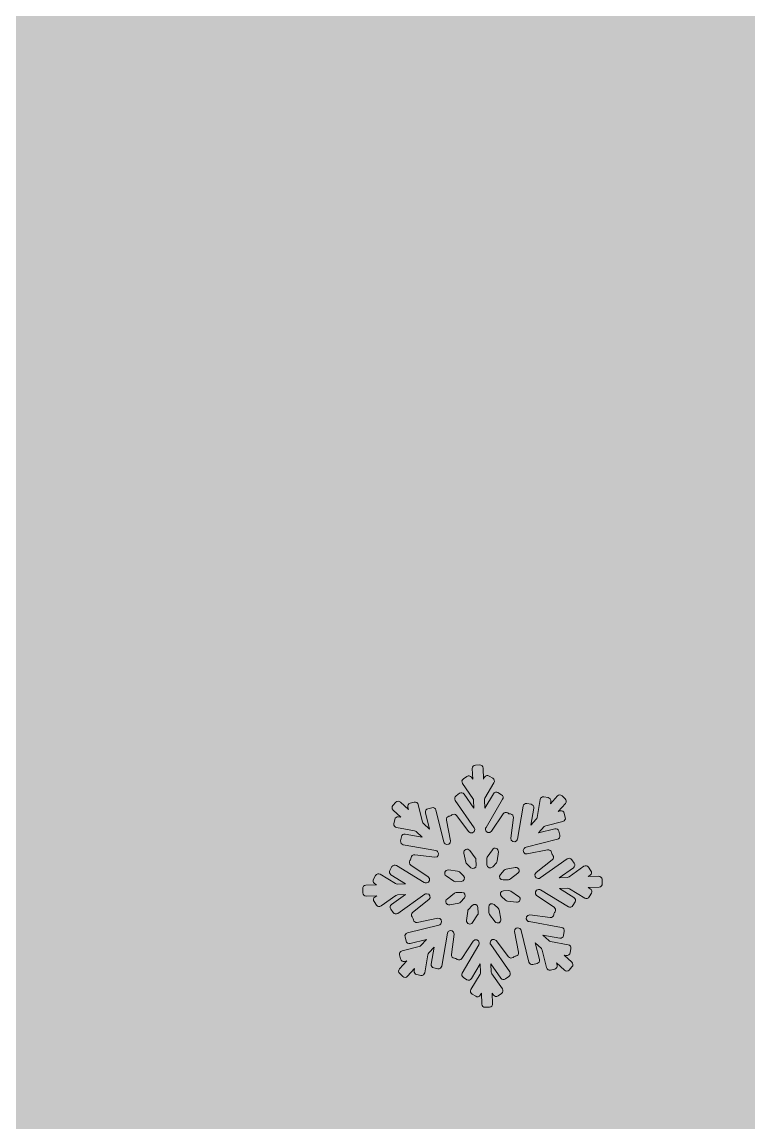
# Model space of a CAD drawing. Header units: millimetres. Extents: x -4 to 167, y -109 to -9.
# Drawn here: x 130.74 to 139.22, y -85.09 to -72.25 of the extents above; entities that cross this region are included whole.
import ezdxf

# ---------------------------------------------------------------- set-up
doc = ezdxf.new("R2010")
doc.units = ezdxf.units.MM
doc.header["$MEASUREMENT"] = 0
doc.layers.add('engraving', color=7, linetype='Continuous')
doc.layers.add('Layer 1', color=7, linetype='Continuous')

msp = doc.modelspace()

# ---------------------------------------------------------------- hatches: boundary and pattern name
at = {"layer": 'Layer 1'}
h = msp.add_hatch(color=2, dxfattribs=at)
h.dxf.hatch_style = 2
edge = h.paths.add_edge_path()
edge.add_spline(control_points=[(146.887, -66.068), (146.887, -66.068), (167.205, -23.551), (167.205, -23.551), (167.205, -23.551), (141.25, -23.551), (141.25, -23.551), (141.25, -23.551), (141.174, -23.707), (141.174, -23.707), (141.174, -23.707), (138.734, -23.707), (138.734, -23.707), (138.213, -21.726), (136.475, -20.226), (134.374, -20.066), (135.879, -18.951), (136.859, -17.167), (136.859, -15.151), (136.859, -11.77), (134.118, -9.03), (130.738, -9.03), (127.358, -9.03), (124.617, -11.77), (124.617, -15.151), (124.617, -17.167), (125.597, -18.951), (127.102, -20.066), (125.001, -20.226), (123.263, -21.726), (122.742, -23.707), (122.742, -23.707), (120.305, -23.707), (120.305, -23.707), (120.305, -23.707), (120.227, -23.551), (120.227, -23.551), (120.227, -23.551), (94.271, -23.551), (94.271, -23.551), (97.56, -30.598), (100.945, -37.685), (104.43, -44.809), (107.913, -51.935), (111.301, -59.021), (114.59, -66.068), (114.59, -66.068), (94.271, -108.7), (94.271, -108.7), (94.271, -108.7), (120.697, -108.7), (120.697, -108.7), (120.697, -108.7), (130.797, -87.796), (130.797, -87.796), (130.797, -87.796), (141.837, -108.7), (141.837, -108.7), (141.837, -108.7), (167.205, -108.7), (167.205, -108.7), (163.917, -101.653), (160.53, -94.569), (157.047, -87.442), (153.561, -80.319), (150.175, -73.192), (146.887, -66.068)], knot_values=[0, 0, 0, 0, 1, 1, 1, 2, 2, 2, 3, 3, 3, 4, 4, 4, 5, 5, 5, 6, 6, 6, 7, 7, 7, 8, 8, 8, 9, 9, 9, 10, 10, 10, 11, 11, 11, 12, 12, 12, 13, 13, 13, 14, 14, 14, 15, 15, 15, 16, 16, 16, 17, 17, 17, 18, 18, 18, 19, 19, 19, 20, 20, 20, 21, 21, 21, 22, 22, 22, 22], degree=3, periodic=1)
edge = h.paths.add_edge_path()
edge.add_spline(control_points=[(126.931, -15.151), (126.931, -13.051), (128.639, -11.343), (130.738, -11.343), (132.837, -11.343), (134.545, -13.051), (134.545, -15.151), (134.545, -17.25), (132.837, -18.958), (130.738, -18.958), (128.639, -18.958), (126.931, -17.25), (126.931, -15.151)], knot_values=[0, 0, 0, 0, 1, 1, 1, 2, 2, 2, 3, 3, 3, 4, 4, 4, 4], degree=3, periodic=1)
h.paths.add_polyline_path([(121.805, -26.707), (139.724, -26.707), (130.914, -44.928)])

# ---------------------------------------------------------------- linework, layer by layer
at = {"layer": 'engraving', "lineweight": 0}
for points, knots in [([(137.506, -82.257), (137.505, -82.236), (137.487, -82.22), (137.466, -82.22), (137.466, -82.22), (137.344, -82.225), (137.344, -82.225), (137.344, -82.225), (137.367, -82.209), (137.367, -82.209), (137.384, -82.197), (137.388, -82.173), (137.376, -82.156), (137.376, -82.156), (137.348, -82.115), (137.348, -82.115), (137.336, -82.097), (137.312, -82.093), (137.294, -82.105), (137.294, -82.105), (137.121, -82.228), (137.121, -82.228), (137.115, -82.232), (137.108, -82.234), (137.1, -82.235), (137.1, -82.235), (137.007, -82.238), (137.007, -82.238), (137.007, -82.238), (137.172, -82.122), (137.172, -82.122), (137.189, -82.11), (137.193, -82.086), (137.181, -82.069), (137.181, -82.069), (137.153, -82.028), (137.153, -82.028), (137.141, -82.01), (137.116, -82.006), (137.099, -82.018), (137.099, -82.018), (136.784, -82.241), (136.784, -82.241), (136.778, -82.245), (136.771, -82.247), (136.763, -82.248), (136.763, -82.248), (136.761, -82.248), (136.761, -82.248), (136.724, -82.249), (136.707, -82.202), (136.736, -82.179), (136.736, -82.179), (136.925, -82.03), (136.925, -82.03), (136.942, -82.017), (136.945, -81.993), (136.932, -81.977), (136.932, -81.977), (136.926, -81.969), (136.926, -81.969), (136.922, -81.964), (136.92, -81.959), (136.919, -81.953), (136.919, -81.953), (136.917, -81.943), (136.917, -81.943), (136.913, -81.922), (136.892, -81.909), (136.871, -81.913), (136.871, -81.913), (136.633, -81.961), (136.633, -81.961), (136.597, -81.968), (136.572, -81.925), (136.597, -81.897), (136.597, -81.897), (136.601, -81.893), (136.601, -81.893), (136.606, -81.887), (136.613, -81.883), (136.62, -81.881), (136.62, -81.881), (136.986, -81.79), (136.986, -81.79), (137.006, -81.785), (137.019, -81.764), (137.014, -81.743), (137.014, -81.743), (137.002, -81.695), (137.002, -81.695), (136.997, -81.674), (136.976, -81.661), (136.955, -81.667), (136.955, -81.667), (136.764, -81.715), (136.764, -81.715), (136.764, -81.715), (136.83, -81.642), (136.83, -81.642), (136.835, -81.637), (136.841, -81.633), (136.849, -81.631), (136.849, -81.631), (137.049, -81.581), (137.049, -81.581), (137.07, -81.575), (137.082, -81.555), (137.077, -81.534), (137.077, -81.534), (137.065, -81.486), (137.065, -81.486), (137.06, -81.465), (137.039, -81.452), (137.018, -81.458), (137.018, -81.458), (136.992, -81.464), (136.992, -81.464), (136.992, -81.464), (137.078, -81.37), (137.078, -81.37), (137.092, -81.354), (137.091, -81.33), (137.076, -81.316), (137.076, -81.316), (137.04, -81.282), (137.04, -81.282), (137.024, -81.267), (137, -81.268), (136.985, -81.284), (136.985, -81.284), (136.903, -81.374), (136.903, -81.374), (136.903, -81.374), (136.908, -81.347), (136.908, -81.347), (136.911, -81.326), (136.897, -81.307), (136.877, -81.303), (136.877, -81.303), (136.828, -81.294), (136.828, -81.294), (136.807, -81.29), (136.787, -81.304), (136.784, -81.325), (136.784, -81.325), (136.747, -81.536), (136.747, -81.536), (136.746, -81.544), (136.742, -81.55), (136.737, -81.556), (136.737, -81.556), (136.674, -81.625), (136.674, -81.625), (136.674, -81.625), (136.709, -81.425), (136.709, -81.425), (136.713, -81.404), (136.699, -81.384), (136.678, -81.381), (136.678, -81.381), (136.63, -81.372), (136.63, -81.372), (136.609, -81.368), (136.589, -81.382), (136.585, -81.403), (136.585, -81.403), (136.518, -81.787), (136.518, -81.787), (136.517, -81.794), (136.514, -81.801), (136.509, -81.806), (136.509, -81.806), (136.509, -81.806), (136.509, -81.806), (136.483, -81.834), (136.438, -81.813), (136.442, -81.776), (136.442, -81.776), (136.471, -81.537), (136.471, -81.537), (136.474, -81.516), (136.459, -81.497), (136.438, -81.494), (136.438, -81.494), (136.429, -81.493), (136.429, -81.493), (136.423, -81.492), (136.417, -81.49), (136.412, -81.486), (136.412, -81.486), (136.405, -81.481), (136.405, -81.481), (136.387, -81.469), (136.363, -81.474), (136.351, -81.492), (136.351, -81.492), (136.217, -81.695), (136.217, -81.695), (136.197, -81.726), (136.148, -81.712), (136.147, -81.675), (136.147, -81.675), (136.147, -81.671), (136.147, -81.671), (136.146, -81.663), (136.148, -81.656), (136.152, -81.65), (136.152, -81.65), (136.346, -81.322), (136.346, -81.322), (136.357, -81.304), (136.351, -81.281), (136.333, -81.27), (136.333, -81.27), (136.291, -81.244), (136.291, -81.244), (136.273, -81.233), (136.249, -81.239), (136.238, -81.257), (136.238, -81.257), (136.137, -81.428), (136.137, -81.428), (136.137, -81.428), (136.133, -81.329), (136.133, -81.329), (136.132, -81.322), (136.134, -81.315), (136.138, -81.308), (136.138, -81.308), (136.245, -81.129), (136.245, -81.129), (136.255, -81.111), (136.25, -81.087), (136.232, -81.076), (136.232, -81.076), (136.189, -81.051), (136.189, -81.051), (136.171, -81.039), (136.147, -81.045), (136.136, -81.064), (136.136, -81.064), (136.123, -81.086), (136.123, -81.086), (136.123, -81.086), (136.118, -80.959), (136.118, -80.959), (136.117, -80.938), (136.099, -80.921), (136.078, -80.922), (136.078, -80.922), (136.029, -80.924), (136.029, -80.924), (136.007, -80.925), (135.991, -80.943), (135.992, -80.964), (135.992, -80.964), (135.997, -81.087), (135.997, -81.087), (135.997, -81.087), (135.982, -81.065), (135.982, -81.065), (135.97, -81.048), (135.946, -81.043), (135.928, -81.056), (135.928, -81.056), (135.888, -81.084), (135.888, -81.084), (135.87, -81.096), (135.866, -81.12), (135.878, -81.137), (135.878, -81.137), (136, -81.314), (136, -81.314), (136.004, -81.32), (136.006, -81.327), (136.007, -81.334), (136.007, -81.334), (136.011, -81.428), (136.011, -81.428), (136.011, -81.428), (135.896, -81.262), (135.896, -81.262), (135.884, -81.245), (135.86, -81.241), (135.842, -81.253), (135.842, -81.253), (135.802, -81.281), (135.802, -81.281), (135.785, -81.294), (135.781, -81.317), (135.793, -81.335), (135.793, -81.335), (136.014, -81.655), (136.014, -81.655), (136.018, -81.661), (136.02, -81.668), (136.021, -81.675), (136.021, -81.675), (136.021, -81.676), (136.021, -81.676), (136.022, -81.713), (135.975, -81.73), (135.952, -81.701), (135.952, -81.701), (135.806, -81.512), (135.806, -81.512), (135.793, -81.495), (135.769, -81.492), (135.752, -81.505), (135.752, -81.505), (135.745, -81.511), (135.745, -81.511), (135.74, -81.514), (135.735, -81.517), (135.729, -81.518), (135.729, -81.518), (135.72, -81.52), (135.72, -81.52), (135.699, -81.524), (135.686, -81.544), (135.69, -81.565), (135.69, -81.565), (135.737, -81.806), (135.737, -81.806), (135.744, -81.842), (135.7, -81.867), (135.673, -81.841), (135.673, -81.841), (135.671, -81.839), (135.671, -81.839), (135.666, -81.834), (135.662, -81.827), (135.66, -81.82), (135.66, -81.82), (135.568, -81.449), (135.568, -81.449), (135.563, -81.428), (135.542, -81.416), (135.521, -81.421), (135.521, -81.421), (135.474, -81.433), (135.474, -81.433), (135.453, -81.438), (135.441, -81.459), (135.446, -81.479), (135.446, -81.479), (135.494, -81.673), (135.494, -81.673), (135.494, -81.673), (135.423, -81.607), (135.423, -81.607), (135.417, -81.602), (135.413, -81.595), (135.412, -81.588), (135.412, -81.588), (135.361, -81.385), (135.361, -81.385), (135.356, -81.364), (135.335, -81.351), (135.315, -81.357), (135.315, -81.357), (135.267, -81.369), (135.267, -81.369), (135.246, -81.374), (135.234, -81.394), (135.239, -81.415), (135.239, -81.415), (135.246, -81.441), (135.246, -81.441), (135.246, -81.441), (135.153, -81.355), (135.153, -81.355), (135.138, -81.341), (135.113, -81.342), (135.099, -81.357), (135.099, -81.357), (135.065, -81.394), (135.065, -81.394), (135.051, -81.41), (135.052, -81.434), (135.067, -81.448), (135.067, -81.448), (135.158, -81.532), (135.158, -81.532), (135.158, -81.532), (135.131, -81.527), (135.131, -81.527), (135.11, -81.524), (135.09, -81.538), (135.087, -81.559), (135.087, -81.559), (135.078, -81.608), (135.078, -81.608), (135.074, -81.629), (135.088, -81.649), (135.109, -81.652), (135.109, -81.652), (135.317, -81.69), (135.317, -81.69), (135.325, -81.691), (135.331, -81.695), (135.337, -81.7), (135.337, -81.7), (135.406, -81.764), (135.406, -81.764), (135.406, -81.764), (135.209, -81.729), (135.209, -81.729), (135.188, -81.725), (135.168, -81.739), (135.164, -81.76), (135.164, -81.76), (135.156, -81.809), (135.156, -81.809), (135.152, -81.83), (135.166, -81.85), (135.186, -81.853), (135.186, -81.853), (135.566, -81.922), (135.566, -81.922), (135.573, -81.923), (135.58, -81.927), (135.585, -81.932), (135.585, -81.932), (135.587, -81.933), (135.587, -81.933), (135.614, -81.959), (135.593, -82.004), (135.556, -82), (135.556, -82), (135.32, -81.97), (135.32, -81.97), (135.298, -81.967), (135.279, -81.982), (135.277, -82.003), (135.277, -82.003), (135.275, -82.013), (135.275, -82.013), (135.275, -82.019), (135.273, -82.024), (135.269, -82.029), (135.269, -82.029), (135.264, -82.037), (135.264, -82.037), (135.252, -82.055), (135.257, -82.078), (135.274, -82.09), (135.274, -82.09), (135.478, -82.228), (135.478, -82.228), (135.509, -82.249), (135.495, -82.297), (135.458, -82.298), (135.458, -82.298), (135.453, -82.298), (135.453, -82.298), (135.446, -82.299), (135.438, -82.297), (135.432, -82.293), (135.432, -82.293), (135.108, -82.096), (135.108, -82.096), (135.09, -82.085), (135.066, -82.091), (135.055, -82.109), (135.055, -82.109), (135.03, -82.152), (135.03, -82.152), (135.019, -82.17), (135.025, -82.193), (135.043, -82.204), (135.043, -82.204), (135.213, -82.308), (135.213, -82.308), (135.213, -82.308), (135.116, -82.312), (135.116, -82.312), (135.108, -82.312), (135.101, -82.31), (135.094, -82.306), (135.094, -82.306), (134.917, -82.198), (134.917, -82.198), (134.899, -82.187), (134.875, -82.193), (134.864, -82.211), (134.864, -82.211), (134.839, -82.254), (134.839, -82.254), (134.828, -82.272), (134.834, -82.295), (134.852, -82.306), (134.852, -82.306), (134.876, -82.321), (134.876, -82.321), (134.876, -82.321), (134.749, -82.326), (134.749, -82.326), (134.728, -82.327), (134.712, -82.344), (134.713, -82.366), (134.713, -82.366), (134.715, -82.416), (134.715, -82.416), (134.715, -82.437), (134.733, -82.453), (134.754, -82.453), (134.754, -82.453), (134.877, -82.448), (134.877, -82.448), (134.877, -82.448), (134.854, -82.464), (134.854, -82.464), (134.837, -82.476), (134.833, -82.5), (134.845, -82.517), (134.845, -82.517), (134.873, -82.558), (134.873, -82.558), (134.885, -82.576), (134.909, -82.58), (134.927, -82.568), (134.927, -82.568), (135.1, -82.445), (135.1, -82.445), (135.106, -82.441), (135.113, -82.439), (135.12, -82.438), (135.12, -82.438), (135.214, -82.435), (135.214, -82.435), (135.214, -82.435), (135.049, -82.551), (135.049, -82.551), (135.032, -82.563), (135.028, -82.587), (135.04, -82.604), (135.04, -82.604), (135.068, -82.645), (135.068, -82.645), (135.08, -82.663), (135.104, -82.667), (135.122, -82.655), (135.122, -82.655), (135.437, -82.432), (135.437, -82.432), (135.443, -82.428), (135.45, -82.426), (135.458, -82.425), (135.458, -82.425), (135.459, -82.425), (135.459, -82.425), (135.497, -82.424), (135.514, -82.471), (135.485, -82.494), (135.485, -82.494), (135.296, -82.643), (135.296, -82.643), (135.279, -82.656), (135.276, -82.679), (135.289, -82.696), (135.289, -82.696), (135.295, -82.704), (135.295, -82.704), (135.299, -82.709), (135.301, -82.714), (135.302, -82.72), (135.302, -82.72), (135.304, -82.73), (135.304, -82.73), (135.308, -82.75), (135.329, -82.764), (135.349, -82.76), (135.349, -82.76), (135.588, -82.712), (135.588, -82.712), (135.624, -82.705), (135.649, -82.748), (135.624, -82.776), (135.624, -82.776), (135.62, -82.78), (135.62, -82.78), (135.615, -82.786), (135.608, -82.79), (135.601, -82.791), (135.601, -82.791), (135.235, -82.883), (135.235, -82.883), (135.214, -82.888), (135.202, -82.909), (135.207, -82.93), (135.207, -82.93), (135.219, -82.978), (135.219, -82.978), (135.224, -82.999), (135.245, -83.012), (135.266, -83.006), (135.266, -83.006), (135.457, -82.958), (135.457, -82.958), (135.457, -82.958), (135.391, -83.031), (135.391, -83.031), (135.386, -83.036), (135.379, -83.04), (135.372, -83.042), (135.372, -83.042), (135.172, -83.092), (135.172, -83.092), (135.151, -83.097), (135.139, -83.118), (135.144, -83.139), (135.144, -83.139), (135.156, -83.187), (135.156, -83.187), (135.161, -83.208), (135.182, -83.221), (135.202, -83.215), (135.202, -83.215), (135.229, -83.209), (135.229, -83.209), (135.229, -83.209), (135.143, -83.303), (135.143, -83.303), (135.128, -83.319), (135.129, -83.343), (135.145, -83.357), (135.145, -83.357), (135.181, -83.391), (135.181, -83.391), (135.197, -83.405), (135.221, -83.405), (135.236, -83.389), (135.236, -83.389), (135.318, -83.299), (135.318, -83.299), (135.318, -83.299), (135.313, -83.326), (135.313, -83.326), (135.31, -83.347), (135.323, -83.366), (135.344, -83.37), (135.344, -83.37), (135.393, -83.379), (135.393, -83.379), (135.414, -83.383), (135.434, -83.369), (135.437, -83.348), (135.437, -83.348), (135.474, -83.137), (135.474, -83.137), (135.475, -83.129), (135.479, -83.123), (135.483, -83.117), (135.483, -83.117), (135.546, -83.048), (135.546, -83.048), (135.546, -83.048), (135.512, -83.248), (135.512, -83.248), (135.508, -83.269), (135.522, -83.288), (135.543, -83.292), (135.543, -83.292), (135.591, -83.301), (135.591, -83.301), (135.612, -83.305), (135.632, -83.291), (135.636, -83.27), (135.636, -83.27), (135.703, -82.886), (135.703, -82.886), (135.704, -82.879), (135.707, -82.872), (135.712, -82.867), (135.712, -82.867), (135.712, -82.867), (135.712, -82.867), (135.737, -82.839), (135.783, -82.86), (135.779, -82.897), (135.779, -82.897), (135.75, -83.136), (135.75, -83.136), (135.747, -83.157), (135.762, -83.176), (135.783, -83.179), (135.783, -83.179), (135.792, -83.18), (135.792, -83.18), (135.798, -83.181), (135.804, -83.183), (135.809, -83.186), (135.809, -83.186), (135.816, -83.192), (135.816, -83.192), (135.834, -83.204), (135.858, -83.199), (135.87, -83.181), (135.87, -83.181), (136.004, -82.978), (136.004, -82.978), (136.024, -82.947), (136.073, -82.961), (136.074, -82.998), (136.074, -82.998), (136.074, -83.002), (136.074, -83.002), (136.075, -83.01), (136.073, -83.017), (136.069, -83.023), (136.069, -83.023), (135.875, -83.351), (135.875, -83.351), (135.864, -83.369), (135.87, -83.392), (135.888, -83.403), (135.888, -83.403), (135.93, -83.429), (135.93, -83.429), (135.948, -83.44), (135.972, -83.434), (135.983, -83.416), (135.983, -83.416), (136.084, -83.245), (136.084, -83.245), (136.084, -83.245), (136.088, -83.343), (136.088, -83.343), (136.088, -83.351), (136.087, -83.358), (136.083, -83.365), (136.083, -83.365), (135.976, -83.544), (135.976, -83.544), (135.965, -83.562), (135.971, -83.586), (135.989, -83.597), (135.989, -83.597), (136.032, -83.622), (136.032, -83.622), (136.05, -83.634), (136.074, -83.628), (136.084, -83.609), (136.084, -83.609), (136.098, -83.587), (136.098, -83.587), (136.098, -83.587), (136.103, -83.714), (136.103, -83.714), (136.104, -83.735), (136.122, -83.751), (136.143, -83.751), (136.143, -83.751), (136.192, -83.749), (136.192, -83.749), (136.213, -83.748), (136.23, -83.73), (136.229, -83.709), (136.229, -83.709), (136.224, -83.586), (136.224, -83.586), (136.224, -83.586), (136.239, -83.608), (136.239, -83.608), (136.251, -83.625), (136.275, -83.63), (136.293, -83.617), (136.293, -83.617), (136.333, -83.589), (136.333, -83.589), (136.35, -83.577), (136.355, -83.553), (136.343, -83.536), (136.343, -83.536), (136.221, -83.359), (136.221, -83.359), (136.217, -83.353), (136.214, -83.346), (136.214, -83.339), (136.214, -83.339), (136.21, -83.245), (136.21, -83.245), (136.21, -83.245), (136.325, -83.41), (136.325, -83.41), (136.337, -83.428), (136.361, -83.432), (136.378, -83.42), (136.378, -83.42), (136.419, -83.391), (136.419, -83.391), (136.436, -83.379), (136.44, -83.356), (136.428, -83.338), (136.428, -83.338), (136.207, -83.018), (136.207, -83.018), (136.203, -83.012), (136.201, -83.005), (136.2, -82.998), (136.2, -82.998), (136.2, -82.997), (136.2, -82.997), (136.199, -82.96), (136.246, -82.943), (136.269, -82.972), (136.269, -82.972), (136.414, -83.161), (136.414, -83.161), (136.427, -83.178), (136.452, -83.181), (136.469, -83.168), (136.469, -83.168), (136.476, -83.162), (136.476, -83.162), (136.481, -83.159), (136.486, -83.156), (136.492, -83.155), (136.492, -83.155), (136.501, -83.153), (136.501, -83.153), (136.522, -83.149), (136.535, -83.129), (136.531, -83.108), (136.531, -83.108), (136.484, -82.867), (136.484, -82.867), (136.476, -82.831), (136.52, -82.806), (136.548, -82.832), (136.548, -82.832), (136.55, -82.834), (136.55, -82.834), (136.555, -82.839), (136.559, -82.845), (136.561, -82.853), (136.561, -82.853), (136.653, -83.224), (136.653, -83.224), (136.658, -83.244), (136.679, -83.257), (136.699, -83.252), (136.699, -83.252), (136.747, -83.24), (136.747, -83.24), (136.768, -83.235), (136.78, -83.214), (136.775, -83.193), (136.775, -83.193), (136.727, -83), (136.727, -83), (136.727, -83), (136.798, -83.066), (136.798, -83.066), (136.803, -83.071), (136.807, -83.078), (136.809, -83.085), (136.809, -83.085), (136.859, -83.288), (136.859, -83.288), (136.865, -83.309), (136.885, -83.322), (136.906, -83.316), (136.906, -83.316), (136.954, -83.304), (136.954, -83.304), (136.974, -83.299), (136.987, -83.278), (136.982, -83.258), (136.982, -83.258), (136.975, -83.232), (136.975, -83.232), (136.975, -83.232), (137.067, -83.318), (137.067, -83.318), (137.083, -83.332), (137.108, -83.331), (137.122, -83.316), (137.122, -83.316), (137.155, -83.279), (137.155, -83.279), (137.17, -83.263), (137.169, -83.239), (137.153, -83.225), (137.153, -83.225), (137.063, -83.141), (137.063, -83.141), (137.063, -83.141), (137.089, -83.146), (137.089, -83.146), (137.11, -83.149), (137.13, -83.135), (137.134, -83.114), (137.134, -83.114), (137.143, -83.065), (137.143, -83.065), (137.146, -83.044), (137.133, -83.024), (137.112, -83.021), (137.112, -83.021), (136.903, -82.983), (136.903, -82.983), (136.896, -82.982), (136.889, -82.978), (136.884, -82.973), (136.884, -82.973), (136.815, -82.909), (136.815, -82.909), (136.815, -82.909), (137.012, -82.944), (137.012, -82.944), (137.033, -82.948), (137.053, -82.934), (137.057, -82.913), (137.057, -82.913), (137.065, -82.864), (137.065, -82.864), (137.069, -82.843), (137.055, -82.823), (137.034, -82.819), (137.034, -82.819), (136.655, -82.751), (136.655, -82.751), (136.648, -82.75), (136.641, -82.746), (136.636, -82.741), (136.636, -82.741), (136.634, -82.739), (136.634, -82.739), (136.607, -82.714), (136.628, -82.669), (136.665, -82.673), (136.665, -82.673), (136.901, -82.703), (136.901, -82.703), (136.922, -82.706), (136.942, -82.691), (136.944, -82.67), (136.944, -82.67), (136.945, -82.66), (136.945, -82.66), (136.946, -82.654), (136.948, -82.649), (136.951, -82.644), (136.951, -82.644), (136.957, -82.636), (136.957, -82.636), (136.968, -82.618), (136.964, -82.594), (136.946, -82.583), (136.946, -82.583), (136.743, -82.445), (136.743, -82.445), (136.712, -82.424), (136.726, -82.376), (136.763, -82.375), (136.763, -82.375), (136.768, -82.374), (136.768, -82.374), (136.775, -82.374), (136.783, -82.376), (136.789, -82.38), (136.789, -82.38), (137.113, -82.577), (137.113, -82.577), (137.131, -82.588), (137.155, -82.582), (137.166, -82.564), (137.166, -82.564), (137.191, -82.521), (137.191, -82.521), (137.202, -82.503), (137.196, -82.48), (137.178, -82.469), (137.178, -82.469), (137.008, -82.365), (137.008, -82.365), (137.008, -82.365), (137.105, -82.361), (137.105, -82.361), (137.112, -82.361), (137.12, -82.363), (137.126, -82.367), (137.126, -82.367), (137.304, -82.475), (137.304, -82.475), (137.322, -82.486), (137.346, -82.48), (137.357, -82.462), (137.357, -82.462), (137.382, -82.419), (137.382, -82.419), (137.393, -82.401), (137.387, -82.377), (137.369, -82.367), (137.369, -82.367), (137.345, -82.352), (137.345, -82.352), (137.345, -82.352), (137.471, -82.347), (137.471, -82.347), (137.493, -82.346), (137.509, -82.328), (137.508, -82.307), (137.508, -82.307), (137.506, -82.257), (137.506, -82.257)], [0, 0, 0, 0, 1, 1, 1, 2, 2, 2, 3, 3, 3, 4, 4, 4, 5, 5, 5, 6, 6, 6, 7, 7, 7, 8, 8, 8, 9, 9, 9, 10, 10, 10, 11, 11, 11, 12, 12, 12, 13, 13, 13, 14, 14, 14, 15, 15, 15, 16, 16, 16, 17, 17, 17, 18, 18, 18, 19, 19, 19, 20, 20, 20, 21, 21, 21, 22, 22, 22, 23, 23, 23, 24, 24, 24, 25, 25, 25, 26, 26, 26, 27, 27, 27, 28, 28, 28, 29, 29, 29, 30, 30, 30, 31, 31, 31, 32, 32, 32, 33, 33, 33, 34, 34, 34, 35, 35, 35, 36, 36, 36, 37, 37, 37, 38, 38, 38, 39, 39, 39, 40, 40, 40, 41, 41, 41, 42, 42, 42, 43, 43, 43, 44, 44, 44, 45, 45, 45, 46, 46, 46, 47, 47, 47, 48, 48, 48, 49, 49, 49, 50, 50, 50, 51, 51, 51, 52, 52, 52, 53, 53, 53, 54, 54, 54, 55, 55, 55, 56, 56, 56, 57, 57, 57, 58, 58, 58, 59, 59, 59, 60, 60, 60, 61, 61, 61, 62, 62, 62, 63, 63, 63, 64, 64, 64, 65, 65, 65, 66, 66, 66, 67, 67, 67, 68, 68, 68, 69, 69, 69, 70, 70, 70, 71, 71, 71, 72, 72, 72, 73, 73, 73, 74, 74, 74, 75, 75, 75, 76, 76, 76, 77, 77, 77, 78, 78, 78, 79, 79, 79, 80, 80, 80, 81, 81, 81, 82, 82, 82, 83, 83, 83, 84, 84, 84, 85, 85, 85, 86, 86, 86, 87, 87, 87, 88, 88, 88, 89, 89, 89, 90, 90, 90, 91, 91, 91, 92, 92, 92, 93, 93, 93, 94, 94, 94, 95, 95, 95, 96, 96, 96, 97, 97, 97, 98, 98, 98, 99, 99, 99, 100, 100, 100, 101, 101, 101, 102, 102, 102, 103, 103, 103, 104, 104, 104, 105, 105, 105, 106, 106, 106, 107, 107, 107, 108, 108, 108, 109, 109, 109, 110, 110, 110, 111, 111, 111, 112, 112, 112, 113, 113, 113, 114, 114, 114, 115, 115, 115, 116, 116, 116, 117, 117, 117, 118, 118, 118, 119, 119, 119, 120, 120, 120, 121, 121, 121, 122, 122, 122, 123, 123, 123, 124, 124, 124, 125, 125, 125, 126, 126, 126, 127, 127, 127, 128, 128, 128, 129, 129, 129, 130, 130, 130, 131, 131, 131, 132, 132, 132, 133, 133, 133, 134, 134, 134, 135, 135, 135, 136, 136, 136, 137, 137, 137, 138, 138, 138, 139, 139, 139, 140, 140, 140, 141, 141, 141, 142, 142, 142, 143, 143, 143, 144, 144, 144, 145, 145, 145, 146, 146, 146, 147, 147, 147, 148, 148, 148, 149, 149, 149, 150, 150, 150, 151, 151, 151, 152, 152, 152, 153, 153, 153, 154, 154, 154, 155, 155, 155, 156, 156, 156, 157, 157, 157, 158, 158, 158, 159, 159, 159, 160, 160, 160, 161, 161, 161, 162, 162, 162, 163, 163, 163, 164, 164, 164, 165, 165, 165, 166, 166, 166, 167, 167, 167, 168, 168, 168, 169, 169, 169, 170, 170, 170, 171, 171, 171, 172, 172, 172, 173, 173, 173, 174, 174, 174, 175, 175, 175, 176, 176, 176, 177, 177, 177, 178, 178, 178, 179, 179, 179, 180, 180, 180, 181, 181, 181, 182, 182, 182, 183, 183, 183, 184, 184, 184, 185, 185, 185, 186, 186, 186, 187, 187, 187, 188, 188, 188, 189, 189, 189, 190, 190, 190, 191, 191, 191, 192, 192, 192, 193, 193, 193, 194, 194, 194, 195, 195, 195, 196, 196, 196, 197, 197, 197, 198, 198, 198, 199, 199, 199, 200, 200, 200, 201, 201, 201, 202, 202, 202, 203, 203, 203, 204, 204, 204, 205, 205, 205, 206, 206, 206, 207, 207, 207, 208, 208, 208, 209, 209, 209, 210, 210, 210, 211, 211, 211, 212, 212, 212, 213, 213, 213, 214, 214, 214, 215, 215, 215, 216, 216, 216, 217, 217, 217, 218, 218, 218, 219, 219, 219, 220, 220, 220, 221, 221, 221, 222, 222, 222, 223, 223, 223, 224, 224, 224, 225, 225, 225, 226, 226, 226, 227, 227, 227, 228, 228, 228, 229, 229, 229, 230, 230, 230, 231, 231, 231, 232, 232, 232, 233, 233, 233, 234, 234, 234, 235, 235, 235, 236, 236, 236, 237, 237, 237, 238, 238, 238, 239, 239, 239, 240, 240, 240, 241, 241, 241, 242, 242, 242, 243, 243, 243, 244, 244, 244, 245, 245, 245, 246, 246, 246, 247, 247, 247, 248, 248, 248, 249, 249, 249, 250, 250, 250, 251, 251, 251, 252, 252, 252, 253, 253, 253, 254, 254, 254, 255, 255, 255, 256, 256, 256, 257, 257, 257, 258, 258, 258, 259, 259, 259, 260, 260, 260, 261, 261, 261, 262, 262, 262, 263, 263, 263, 264, 264, 264, 265, 265, 265, 266, 266, 266, 267, 267, 267, 268, 268, 268, 269, 269, 269, 270, 270, 270, 271, 271, 271, 272, 272, 272, 273, 273, 273, 274, 274, 274, 275, 275, 275, 276, 276, 276, 277, 277, 277, 278, 278, 278, 279, 279, 279, 280, 280, 280, 281, 281, 281, 282, 282, 282, 283, 283, 283, 284, 284, 284, 285, 285, 285, 286, 286, 286, 287, 287, 287, 288, 288, 288, 289, 289, 289, 290, 290, 290, 291, 291, 291, 292, 292, 292, 293, 293, 293, 294, 294, 294, 295, 295, 295, 296, 296, 296, 297, 297, 297, 298, 298, 298, 299, 299, 299, 300, 300, 300, 301, 301, 301, 302, 302, 302, 303, 303, 303, 304, 304, 304, 305, 305, 305, 306, 306, 306, 307, 307, 307, 308, 308, 308, 309, 309, 309, 310, 310, 310, 311, 311, 311, 312, 312, 312, 313, 313, 313, 314, 314, 314, 315, 315, 315, 316, 316, 316, 317, 317, 317, 318, 318, 318, 319, 319, 319, 320, 320, 320, 321, 321, 321, 322, 322, 322, 323, 323, 323, 324, 324, 324, 325, 325, 325, 326, 326, 326, 327, 327, 327, 328, 328, 328, 329, 329, 329, 330, 330, 330, 331, 331, 331, 332, 332, 332, 333, 333, 333, 334, 334, 334, 335, 335, 335, 336, 336, 336, 336]), ([(135.962, -81.921), (135.962, -81.921), (136.027, -82.005), (136.027, -82.005), (136.032, -82.011), (136.034, -82.019), (136.035, -82.027), (136.035, -82.027), (136.037, -82.092), (136.037, -82.092), (136.039, -82.126), (135.998, -82.145), (135.973, -82.121), (135.973, -82.121), (135.927, -82.078), (135.927, -82.078), (135.921, -82.073), (135.917, -82.065), (135.915, -82.058), (135.915, -82.058), (135.894, -81.952), (135.894, -81.952), (135.887, -81.912), (135.938, -81.889), (135.962, -81.921)], [0, 0, 0, 0, 1, 1, 1, 2, 2, 2, 3, 3, 3, 4, 4, 4, 5, 5, 5, 6, 6, 6, 7, 7, 7, 8, 8, 8, 8]), ([(136.163, -82.087), (136.163, -82.087), (136.161, -82.022), (136.161, -82.022), (136.16, -82.014), (136.163, -82.006), (136.167, -82), (136.167, -82), (136.226, -81.911), (136.226, -81.911), (136.248, -81.877), (136.301, -81.897), (136.296, -81.937), (136.296, -81.937), (136.283, -82.043), (136.283, -82.043), (136.282, -82.051), (136.278, -82.059), (136.273, -82.065), (136.273, -82.065), (136.23, -82.112), (136.23, -82.112), (136.207, -82.137), (136.165, -82.121), (136.163, -82.087)], [0, 0, 0, 0, 1, 1, 1, 2, 2, 2, 3, 3, 3, 4, 4, 4, 5, 5, 5, 6, 6, 6, 7, 7, 7, 8, 8, 8, 8]), ([(135.777, -82.278), (135.777, -82.278), (135.687, -82.217), (135.687, -82.217), (135.654, -82.195), (135.674, -82.142), (135.714, -82.148), (135.714, -82.148), (135.82, -82.161), (135.82, -82.161), (135.828, -82.162), (135.835, -82.165), (135.841, -82.171), (135.841, -82.171), (135.889, -82.216), (135.889, -82.216), (135.914, -82.239), (135.898, -82.281), (135.864, -82.282), (135.864, -82.282), (135.801, -82.285), (135.801, -82.285), (135.792, -82.285), (135.784, -82.283), (135.777, -82.278)], [0, 0, 0, 0, 1, 1, 1, 2, 2, 2, 3, 3, 3, 4, 4, 4, 5, 5, 5, 6, 6, 6, 7, 7, 7, 8, 8, 8, 8]), ([(136.321, -82.199), (136.321, -82.199), (136.365, -82.151), (136.365, -82.151), (136.371, -82.145), (136.378, -82.141), (136.386, -82.139), (136.386, -82.139), (136.492, -82.118), (136.492, -82.118), (136.531, -82.11), (136.555, -82.161), (136.523, -82.186), (136.523, -82.186), (136.438, -82.253), (136.438, -82.253), (136.432, -82.258), (136.424, -82.261), (136.416, -82.261), (136.416, -82.261), (136.351, -82.264), (136.351, -82.264), (136.317, -82.265), (136.298, -82.225), (136.321, -82.199)], [0, 0, 0, 0, 1, 1, 1, 2, 2, 2, 3, 3, 3, 4, 4, 4, 5, 5, 5, 6, 6, 6, 7, 7, 7, 8, 8, 8, 8]), ([(135.9, -82.474), (135.9, -82.474), (135.855, -82.522), (135.855, -82.522), (135.85, -82.528), (135.843, -82.532), (135.835, -82.534), (135.835, -82.534), (135.729, -82.555), (135.729, -82.555), (135.69, -82.563), (135.666, -82.512), (135.698, -82.487), (135.698, -82.487), (135.783, -82.42), (135.783, -82.42), (135.789, -82.415), (135.797, -82.412), (135.805, -82.412), (135.805, -82.412), (135.87, -82.409), (135.87, -82.409), (135.904, -82.408), (135.923, -82.448), (135.9, -82.474)], [0, 0, 0, 0, 1, 1, 1, 2, 2, 2, 3, 3, 3, 4, 4, 4, 5, 5, 5, 6, 6, 6, 7, 7, 7, 8, 8, 8, 8]), ([(136.443, -82.395), (136.443, -82.395), (136.533, -82.456), (136.533, -82.456), (136.567, -82.478), (136.547, -82.53), (136.507, -82.525), (136.507, -82.525), (136.401, -82.512), (136.401, -82.512), (136.393, -82.511), (136.386, -82.507), (136.38, -82.502), (136.38, -82.502), (136.332, -82.457), (136.332, -82.457), (136.307, -82.434), (136.322, -82.392), (136.356, -82.39), (136.356, -82.39), (136.42, -82.388), (136.42, -82.388), (136.428, -82.388), (136.436, -82.39), (136.443, -82.395)], [0, 0, 0, 0, 1, 1, 1, 2, 2, 2, 3, 3, 3, 4, 4, 4, 5, 5, 5, 6, 6, 6, 7, 7, 7, 8, 8, 8, 8]), ([(136.057, -82.586), (136.057, -82.586), (136.06, -82.651), (136.06, -82.651), (136.06, -82.659), (136.058, -82.667), (136.054, -82.673), (136.054, -82.673), (135.995, -82.762), (135.995, -82.762), (135.973, -82.796), (135.92, -82.776), (135.925, -82.736), (135.925, -82.736), (135.938, -82.63), (135.938, -82.63), (135.939, -82.622), (135.942, -82.614), (135.948, -82.608), (135.948, -82.608), (135.991, -82.561), (135.991, -82.561), (136.014, -82.536), (136.056, -82.551), (136.057, -82.586)], [0, 0, 0, 0, 1, 1, 1, 2, 2, 2, 3, 3, 3, 4, 4, 4, 5, 5, 5, 6, 6, 6, 7, 7, 7, 8, 8, 8, 8]), ([(136.258, -82.752), (136.258, -82.752), (136.194, -82.668), (136.194, -82.668), (136.189, -82.662), (136.186, -82.654), (136.186, -82.646), (136.186, -82.646), (136.183, -82.581), (136.183, -82.581), (136.182, -82.547), (136.223, -82.528), (136.248, -82.552), (136.248, -82.552), (136.294, -82.595), (136.294, -82.595), (136.3, -82.6), (136.304, -82.608), (136.306, -82.615), (136.306, -82.615), (136.326, -82.721), (136.326, -82.721), (136.334, -82.76), (136.283, -82.784), (136.258, -82.752)], [0, 0, 0, 0, 1, 1, 1, 2, 2, 2, 3, 3, 3, 4, 4, 4, 5, 5, 5, 6, 6, 6, 7, 7, 7, 8, 8, 8, 8])]:
    msp.add_open_spline(points, degree=3, knots=knots, dxfattribs=at)
at = {"layer": 'Layer 1', "lineweight": 0}
msp.add_open_spline([(146.887, -66.068), (146.887, -66.068), (167.205, -23.551), (167.205, -23.551), (167.205, -23.551), (141.25, -23.551), (141.25, -23.551), (141.25, -23.551), (141.174, -23.707), (141.174, -23.707), (141.174, -23.707), (138.734, -23.707), (138.734, -23.707), (138.213, -21.726), (136.475, -20.226), (134.374, -20.066), (135.879, -18.951), (136.859, -17.167), (136.859, -15.151), (136.859, -11.77), (134.118, -9.03), (130.738, -9.03), (127.358, -9.03), (124.617, -11.77), (124.617, -15.151), (124.617, -17.167), (125.597, -18.951), (127.102, -20.066), (125.001, -20.226), (123.263, -21.726), (122.742, -23.707), (122.742, -23.707), (120.305, -23.707), (120.305, -23.707), (120.305, -23.707), (120.227, -23.551), (120.227, -23.551), (120.227, -23.551), (94.271, -23.551), (94.271, -23.551), (97.56, -30.598), (100.945, -37.685), (104.43, -44.809), (107.913, -51.935), (111.301, -59.021), (114.59, -66.068), (114.59, -66.068), (94.271, -108.7), (94.271, -108.7), (94.271, -108.7), (120.697, -108.7), (120.697, -108.7), (120.697, -108.7), (130.797, -87.796), (130.797, -87.796), (130.797, -87.796), (141.837, -108.7), (141.837, -108.7), (141.837, -108.7), (167.205, -108.7), (167.205, -108.7), (163.917, -101.653), (160.53, -94.569), (157.047, -87.442), (153.561, -80.319), (150.175, -73.192), (146.887, -66.068)], degree=3, knots=[0, 0, 0, 0, 1, 1, 1, 2, 2, 2, 3, 3, 3, 4, 4, 4, 5, 5, 5, 6, 6, 6, 7, 7, 7, 8, 8, 8, 9, 9, 9, 10, 10, 10, 11, 11, 11, 12, 12, 12, 13, 13, 13, 14, 14, 14, 15, 15, 15, 16, 16, 16, 17, 17, 17, 18, 18, 18, 19, 19, 19, 20, 20, 20, 21, 21, 21, 22, 22, 22, 22], dxfattribs=at)

doc.saveas('drawing.dxf')
